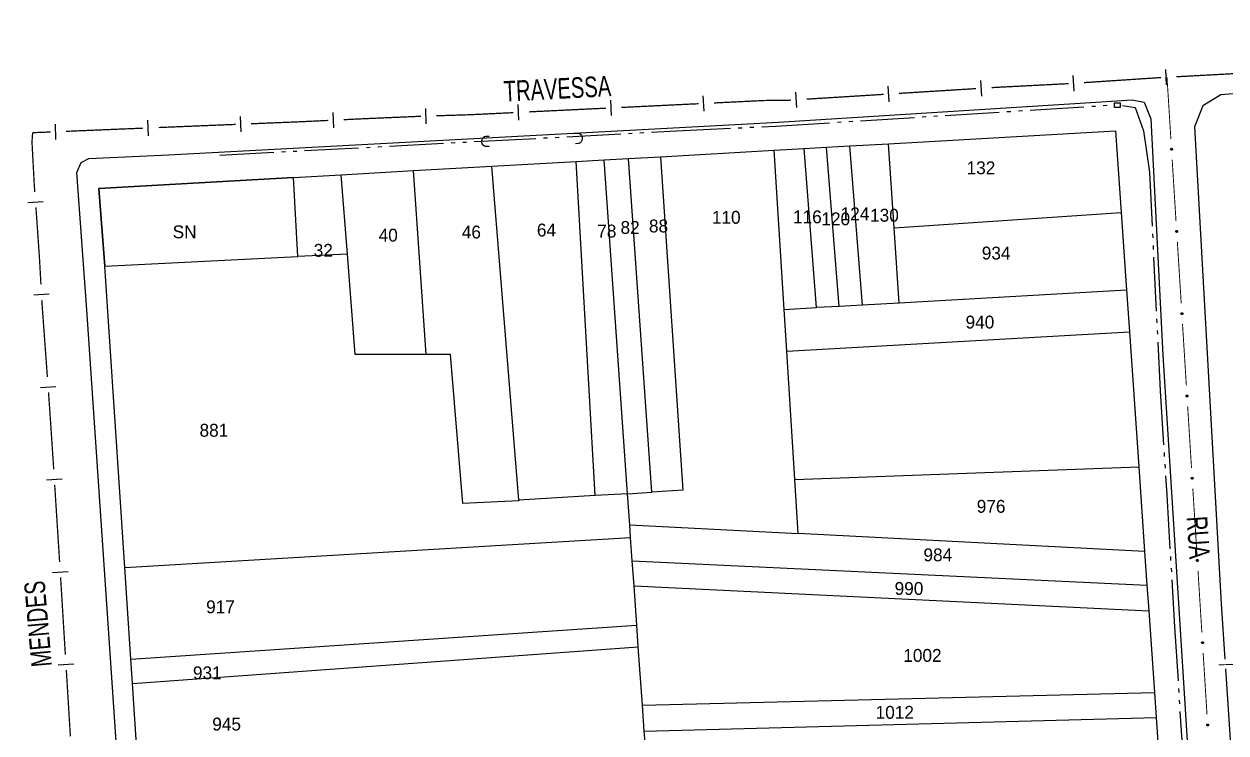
# Model space of a CAD drawing. Extents: x 201225 to 202591, y 4854937 to 4856079.
# Drawn here: x 201225.3 to 201458.7, y 4855884.3 to 4856021.9 of the extents above; entities that cross this region are included whole.
import ezdxf
from ezdxf.enums import TextEntityAlignment as Align

# ---------------------------------------------------------------- set-up
doc = ezdxf.new("R2010")
doc.units = 0
doc.header["$LTSCALE"] = 1.5
doc.header["$MEASUREMENT"] = 0
doc.linetypes.add('TRACO_05', pattern=[11, 7, -1, 0.5, -1, 0.5, -1])
for name, color, linetype in [('CD_MALHA_LOTES', 7, 'CONTINUOUS'), ('HD-VALAS-DRENOS', 170, 'CONTINUOUS'), ('LM-LIM-SETORES-BAIRROS', 250, 'CONTINUOUS'), ('RU-QUADRA', 210, 'CONTINUOUS'), ('SV-BUEIRO-VALA', 7, 'CONTINUOUS'), ('SV-EIXO-RUA-PAV', 20, 'CONTINUOUS'), ('SV-PONTE-BUEIRO', 251, 'CONTINUOUS'), ('SV-RUA-PAVIM', 7, 'CONTINUOUS'), ('SV-TXT-RUA-PAV', 7, 'CONTINUOUS'), ('Th_NmrPort', 7, 'CONTINUOUS')]:
    doc.layers.add(name, color=color, linetype=linetype)
doc.styles.add('ARIAL', font='ARIAL.SHX')

# ---------------------------------------------------------------- blocks, each defined once
blk = doc.blocks.new('COD120', base_point=(202325.86, 4856054.02))
at = {"layer": 'SV-BUEIRO-VALA'}
blk.add_lwpolyline([(202324.86, 4856052.62), (202324.86, 4856053.203333), (202324.86, 4856053.290833), (202324.943333, 4856053.524167), (202325.11, 4856053.786667), (202325.36, 4856053.9325), (202325.693333, 4856054.02), (202326.026667, 4856054.02), (202326.36, 4856053.9325), (202326.61, 4856053.786667), (202326.776667, 4856053.524167), (202326.86, 4856053.290833), (202326.86, 4856053.203333), (202326.86, 4856052.62)], dxfattribs=at)

msp = doc.modelspace()

# ---------------------------------------------------------------- linework, layer by layer
at = {"layer": 'CD_MALHA_LOTES', "linetype": 'Continuous', "flags": 128}
for points in [[(201393.15, 4855998.69), (201437.3, 4856001.18)], [(201437.3, 4856001.18), (201438.39, 4855985.33)], [(201348.87, 4855996.19), (201370.95, 4855997.44)], [(201370.95, 4855997.44), (201376.79, 4855997.77)], [(201372.89, 4855966.53), (201370.95, 4855997.44)], [(201376.79, 4855997.77), (201381.16, 4855998.01)], [(201379.2, 4855966.88), (201376.79, 4855997.77)], [(201381.16, 4855998.01), (201385.69, 4855998.27)], [(201383.59, 4855967.13), (201381.16, 4855998.01)], [(201385.69, 4855998.27), (201393.15, 4855998.69)], [(201388.12, 4855967.38), (201385.69, 4855998.27)], [(201394.25, 4855982.39), (201393.15, 4855998.69)], [(201316.13, 4855994.35), (201332.48, 4855995.27)], [(201332.48, 4855995.27), (201337.92, 4855995.57)], [(201336.23, 4855930.39), (201332.48, 4855995.27)], [(201337.92, 4855995.57), (201342.68, 4855995.84)], [(201342.49, 4855930.77), (201337.92, 4855995.57)], [(201342.68, 4855995.84), (201348.87, 4855996.19)], [(201347.21, 4855931.06), (201342.68, 4855995.84)], [(201348.87, 4855996.19), (201353.22, 4855931.42)], [(201277.6, 4855992.17), (201286.85, 4855992.69)], [(201286.85, 4855992.69), (201300.9, 4855993.49)], [(201288.06, 4855977.26), (201286.85, 4855992.69)], [(201300.9, 4855993.49), (201316.13, 4855994.35)], [(201303.35, 4855957.81), (201300.9, 4855993.49)], [(201321.34, 4855929.49), (201316.13, 4855994.35)], [(201277.6, 4855992.17), (201239.79, 4855990.04)], [(201278.46, 4855976.79), (201277.6, 4855992.17)], [(201239.79, 4855990.04), (201240.93, 4855974.96)], [(201394.25, 4855982.39), (201438.39, 4855985.33)], [(201438.39, 4855985.33), (201439.43, 4855970.27)], [(201395.24, 4855967.78), (201394.25, 4855982.39)], [(201240.93, 4855974.96), (201278.46, 4855976.79)], [(201288.06, 4855977.26), (201278.46, 4855976.79)], [(201289.58, 4855957.81), (201288.06, 4855977.26)], [(201244.81, 4855916.43), (201240.93, 4855974.96)], [(201439.43, 4855970.27), (201395.24, 4855967.78)], [(201439.43, 4855970.27), (201439.99, 4855962.19)], [(201372.89, 4855966.53), (201379.2, 4855966.88)], [(201383.59, 4855967.13), (201379.2, 4855966.88)], [(201388.12, 4855967.38), (201383.59, 4855967.13)], [(201395.24, 4855967.78), (201388.12, 4855967.38)], [(201373.4, 4855958.44), (201372.89, 4855966.53)], [(201373.4, 4855958.44), (201439.99, 4855962.19)], [(201439.99, 4855962.19), (201441.8, 4855935.95)], [(201303.35, 4855957.81), (201289.58, 4855957.81)], [(201308.12, 4855957.81), (201303.35, 4855957.81)], [(201310.47, 4855928.83), (201308.12, 4855957.81)], [(201374.98, 4855933.5), (201373.4, 4855958.44)], [(201374.98, 4855933.5), (201441.8, 4855935.95)], [(201441.8, 4855935.95), (201442.93, 4855919.53)], [(201375.64, 4855923.02), (201374.98, 4855933.5)], [(201336.23, 4855930.39), (201321.34, 4855929.49)], [(201321.34, 4855929.49), (201321.34, 4855929.4)], [(201342.49, 4855930.77), (201336.23, 4855930.39)], [(201342.49, 4855930.77), (201347.21, 4855931.06)], [(201342.91, 4855924.72), (201342.49, 4855930.77)], [(201353.22, 4855931.42), (201347.21, 4855931.06)], [(201321.34, 4855929.4), (201310.47, 4855928.83)], [(201342.91, 4855924.72), (201375.64, 4855923.02)], [(201343.09, 4855922.26), (201342.91, 4855924.72)], [(201442.93, 4855919.53), (201375.64, 4855923.02)], [(201244.81, 4855916.43), (201343.09, 4855922.26)], [(201343.4, 4855917.75), (201343.09, 4855922.26)], [(201442.93, 4855919.53), (201443.38, 4855913.03)], [(201245.99, 4855898.62), (201244.81, 4855916.43)], [(201343.4, 4855917.75), (201443.38, 4855913.03)], [(201343.75, 4855912.85), (201343.4, 4855917.75)], [(201344.29, 4855905.24), (201343.75, 4855912.85)], [(201343.75, 4855912.85), (201443.72, 4855908.02)], [(201443.38, 4855913.03), (201443.72, 4855908.02)], [(201443.72, 4855908.02), (201444.82, 4855892.14)], [(201245.99, 4855898.62), (201344.29, 4855905.24)], [(201344.58, 4855901.03), (201344.29, 4855905.24)], [(201246.3, 4855893.92), (201344.58, 4855901.03)], [(201345.38, 4855889.71), (201344.58, 4855901.03)], [(201246.3, 4855893.92), (201245.99, 4855898.62)], [(201247.48, 4855876.11), (201246.3, 4855893.92)], [(201345.38, 4855889.71), (201444.82, 4855892.14)], [(201444.82, 4855892.14), (201445.15, 4855887.31)], [(201345.74, 4855884.68), (201345.38, 4855889.71)], [(201345.74, 4855884.68), (201445.15, 4855887.31)], [(201445.15, 4855887.31), (201449, 4855831.43)], [(201345.88, 4855882.58), (201345.74, 4855884.68)]]:
    msp.add_lwpolyline(points, dxfattribs=at)
at = {"layer": 'HD-VALAS-DRENOS', "linetype": 'TRACO_05'}
for points in [[(201263.29, 4855996.5, 8.61), (201314.2, 4855999.19, 9.07), (201352.02, 4856001.2, 10.16), (201371.27, 4856002.14, 10.16), (201436.91, 4856006.24, 11.16)], [(201438.64, 4856006.11, 11.4), (201441.07, 4856005.72, 11.5), (201442.74, 4856001.24, 11.59), (201443.89, 4855993.17, 11.96), (201445.94, 4855950.71, 12.03), (201447.22, 4855930.54, 12.03), (201448.76, 4855904.92, 12.03), (201453.37, 4855831.91, 12.81), (201456.83, 4855779.53, 12.81), (201457.08, 4855777.61, 12.78), (201456.31, 4855775.69, 12.72)]]:
    msp.add_polyline3d(points, dxfattribs=at)
at = {"layer": 'LM-LIM-SETORES-BAIRROS'}
for points in [[(201429.26, 4856008.94), (201429.07, 4856011.93)], [(201447.21, 4856010.11), (201447.05, 4856013.1)], [(201393.32, 4856006.86), (201393.13, 4856009.85)], [(201411.28, 4856007.97), (201411.1, 4856010.97)], [(201339.37, 4856004.16), (201339.23, 4856007.16)], [(201357.35, 4856005.02), (201357.2, 4856008.02)], [(201375.35, 4856005.74), (201375.17, 4856008.74)], [(201285.42, 4856001.78), (201285.28, 4856004.78)], [(201303.38, 4856002.57), (201303.29, 4856005.57)], [(201321.39, 4856003.29), (201321.25, 4856006.29)], [(201231.46, 4855999.53), (201231.34, 4856002.53)], [(201249.44, 4856000.27), (201249.32, 4856003.26)], [(201267.43, 4856001), (201267.31, 4856004)], [(201229, 4855987.45), (201226.01, 4855987.25)], [(201230.16, 4855969.47), (201227.16, 4855969.3)], [(201231.43, 4855951.54), (201228.44, 4855951.32)], [(201232.65, 4855933.57), (201229.65, 4855933.38)], [(201233.8, 4855915.61), (201230.8, 4855915.41)], [(201234.9, 4855897.64), (201231.91, 4855897.45)]]:
    msp.add_lwpolyline(points, dxfattribs=at)
at = {"layer": 'LM-LIM-SETORES-BAIRROS', "const_width": 0.25}
for points in [[(201431.16, 4856010.57), (201445.13, 4856011.49)], [(201445.13, 4856011.49), (201445.57, 4856011.52)], [(201445.57, 4856011.52), (201446.13, 4856011.55)], [(201449.12, 4856011.71), (201460.11, 4856012.3)], [(201395.22, 4856008.48), (201410.19, 4856009.41)], [(201413.19, 4856009.59), (201413.92, 4856009.64)], [(201413.92, 4856009.64), (201427.17, 4856010.32)], [(201427.17, 4856010.32), (201428.03, 4856010.36)], [(201428.03, 4856010.36), (201428.17, 4856010.37)], [(201341.3, 4856005.75), (201354.28, 4856006.38)], [(201354.28, 4856006.38), (201354.33, 4856006.38)], [(201354.33, 4856006.38), (201356.28, 4856006.47)], [(201359.28, 4856006.62), (201368.26, 4856007.06)], [(201368.26, 4856007.06), (201369.15, 4856007.1)], [(201369.15, 4856007.1), (201373.26, 4856007.14)], [(201373.26, 4856007.14), (201373.68, 4856007.14)], [(201373.68, 4856007.14), (201374.26, 4856007.18)], [(201377.26, 4856007.36), (201392.23, 4856008.29)], [(201290.59, 4856003.53), (201302.34, 4856004.04)], [(201305.33, 4856004.13), (201311.33, 4856004.32)], [(201311.33, 4856004.32), (201311.75, 4856004.33)], [(201311.75, 4856004.33), (201320.32, 4856004.74)], [(201323.32, 4856004.89), (201333.31, 4856005.37)], [(201333.31, 4856005.37), (201333.93, 4856005.4)], [(201333.93, 4856005.4), (201338.3, 4856005.61)], [(201233.4, 4856001.11), (201248.38, 4856001.73)], [(201251.38, 4856001.85), (201266.37, 4856002.46)], [(201269.37, 4856002.58), (201279.36, 4856002.99)], [(201279.36, 4856002.99), (201279.38, 4856002.99)], [(201279.38, 4856002.99), (201284.35, 4856003.23)], [(201287.35, 4856003.37), (201290.35, 4856003.52)], [(201290.35, 4856003.52), (201290.59, 4856003.53)], [(201226.8, 4855999.06), (201226.89, 4856000.32)], [(201226.89, 4856000.32), (201226.93, 4856000.85)], [(201226.93, 4856000.85), (201230.4, 4856000.99)], [(201226.84, 4855998.33), (201226.8, 4855999.06)], [(201227.25, 4855990.58), (201226.84, 4855998.33)], [(201227.27, 4855990.34), (201227.25, 4855990.58)], [(201227.35, 4855989.34), (201227.27, 4855990.34)], [(201228.23, 4855976.88), (201227.57, 4855986.35)], [(201228.26, 4855976.38), (201228.23, 4855976.88)], [(201228.54, 4855971.38), (201228.26, 4855976.38)], [(201228.76, 4855967.59), (201228.71, 4855968.39)], [(201228.77, 4855967.39), (201228.76, 4855967.59)], [(201229.79, 4855953.43), (201228.77, 4855967.39)], [(201230.28, 4855946.66), (201230.01, 4855950.43)], [(201230.29, 4855946.45), (201230.28, 4855946.66)], [(201230.91, 4855937.24), (201230.29, 4855946.45)], [(201230.96, 4855936.47), (201230.91, 4855937.24)], [(201231.02, 4855935.47), (201230.96, 4855936.47)], [(201232.17, 4855917.51), (201231.21, 4855932.48)], [(201233.28, 4855899.54), (201232.36, 4855914.51)], [(201234.26, 4855883.63), (201233.47, 4855896.55)]]:
    msp.add_lwpolyline(points, dxfattribs=at)
at = {"layer": 'RU-QUADRA', "linetype": 'Continuous', "flags": 128}
msp.add_lwpolyline([(201247.48, 4855876.11), (201246.3, 4855893.92), (201245.99, 4855898.62), (201244.81, 4855916.43), (201240.93, 4855974.96), (201239.79, 4855990.04), (201277.6, 4855992.17), (201286.85, 4855992.69), (201300.9, 4855993.49), (201316.13, 4855994.35), (201332.48, 4855995.27), (201337.92, 4855995.57), (201342.68, 4855995.84), (201348.87, 4855996.19), (201370.95, 4855997.44), (201376.79, 4855997.77), (201381.16, 4855998.01), (201385.69, 4855998.27), (201393.15, 4855998.69), (201437.3, 4856001.18), (201438.39, 4855985.33), (201439.43, 4855970.27), (201439.99, 4855962.19), (201441.8, 4855935.95), (201442.93, 4855919.53), (201443.38, 4855913.03), (201443.72, 4855908.02), (201444.82, 4855892.14), (201445.15, 4855887.31), (201449, 4855831.43)], dxfattribs=at)
at = {"layer": 'SV-EIXO-RUA-PAV', "const_width": 0.18}
for points in [[(201447.28, 4856011.61), (201447.28, 4856011.6)], [(201447.28, 4856011.6), (201448.03, 4855999.64)], [(201448.28, 4855995.64), (201449.03, 4855983.67)], [(201449.29, 4855979.67), (201450.04, 4855967.7)], [(201450.29, 4855963.71), (201451.04, 4855951.73)], [(201451.29, 4855947.74), (201452.04, 4855935.76)], [(201452.29, 4855931.77), (201453.05, 4855919.79)], [(201453.3, 4855915.8), (201454.05, 4855903.82)], [(201454.3, 4855899.83), (201455.05, 4855887.86)], [(201469.31, 4855897.95), (201457.31, 4855897.53)]]:
    msp.add_lwpolyline(points, dxfattribs=at)
at = {"layer": 'SV-EIXO-RUA-PAV'}
for points in [[(201448.26, 4855997.79), (201448.29, 4855997.76), (201448.32, 4855997.72), (201448.33, 4855997.69), (201448.34, 4855997.65), (201448.34, 4855997.62), (201448.33, 4855997.58), (201448.31, 4855997.55), (201448.28, 4855997.51), (201448.24, 4855997.48), (201448.21, 4855997.47), (201448.17, 4855997.46), (201448.14, 4855997.47), (201448.1, 4855997.48), (201448.06, 4855997.49), (201448.03, 4855997.53), (201448, 4855997.56), (201447.99, 4855997.6), (201447.98, 4855997.63), (201447.99, 4855997.67), (201447.99, 4855997.7), (201448.01, 4855997.74), (201448.05, 4855997.78), (201448.08, 4855997.8), (201448.11, 4855997.81), (201448.15, 4855997.82), (201448.18, 4855997.82), (201448.22, 4855997.81), (201448.26, 4855997.79)], [(201449.26, 4855981.82), (201449.3, 4855981.79), (201449.32, 4855981.75), (201449.34, 4855981.72), (201449.34, 4855981.68), (201449.34, 4855981.65), (201449.33, 4855981.61), (201449.31, 4855981.58), (201449.28, 4855981.54), (201449.24, 4855981.52), (201449.21, 4855981.5), (201449.17, 4855981.5), (201449.14, 4855981.5), (201449.1, 4855981.51), (201449.07, 4855981.53), (201449.03, 4855981.56), (201449, 4855981.59), (201448.99, 4855981.63), (201448.99, 4855981.66), (201448.99, 4855981.7), (201449, 4855981.73), (201449.02, 4855981.77), (201449.05, 4855981.81), (201449.08, 4855981.83), (201449.12, 4855981.84), (201449.15, 4855981.85), (201449.19, 4855981.85), (201449.22, 4855981.84), (201449.26, 4855981.82)], [(201450.26, 4855965.85), (201450.3, 4855965.82), (201450.33, 4855965.79), (201450.34, 4855965.75), (201450.34, 4855965.72), (201450.34, 4855965.68), (201450.33, 4855965.65), (201450.32, 4855965.61), (201450.28, 4855965.57), (201450.25, 4855965.55), (201450.21, 4855965.53), (201450.18, 4855965.53), (201450.14, 4855965.53), (201450.11, 4855965.54), (201450.07, 4855965.56), (201450.03, 4855965.59), (201450.01, 4855965.62), (201450, 4855965.66), (201449.99, 4855965.69), (201449.99, 4855965.73), (201450, 4855965.77), (201450.02, 4855965.8), (201450.05, 4855965.84), (201450.09, 4855965.86), (201450.12, 4855965.88), (201450.16, 4855965.88), (201450.19, 4855965.88), (201450.23, 4855965.87), (201450.26, 4855965.85)], [(201451.27, 4855949.88), (201451.3, 4855949.85), (201451.33, 4855949.82), (201451.34, 4855949.78), (201451.35, 4855949.75), (201451.35, 4855949.71), (201451.34, 4855949.68), (201451.32, 4855949.64), (201451.29, 4855949.6), (201451.25, 4855949.58), (201451.22, 4855949.56), (201451.18, 4855949.56), (201451.15, 4855949.56), (201451.11, 4855949.57), (201451.07, 4855949.59), (201451.03, 4855949.62), (201451.01, 4855949.66), (201451, 4855949.69), (201450.99, 4855949.73), (201450.99, 4855949.76), (201451, 4855949.8), (201451.02, 4855949.83), (201451.05, 4855949.87), (201451.09, 4855949.9), (201451.12, 4855949.91), (201451.16, 4855949.91), (201451.19, 4855949.91), (201451.23, 4855949.9), (201451.27, 4855949.88)], [(201452.27, 4855933.92), (201452.31, 4855933.88), (201452.33, 4855933.85), (201452.35, 4855933.81), (201452.35, 4855933.78), (201452.35, 4855933.74), (201452.34, 4855933.71), (201452.32, 4855933.67), (201452.29, 4855933.63), (201452.25, 4855933.61), (201452.22, 4855933.6), (201452.18, 4855933.59), (201452.15, 4855933.59), (201452.11, 4855933.6), (201452.07, 4855933.62), (201452.04, 4855933.65), (201452.01, 4855933.69), (201452, 4855933.72), (201452, 4855933.76), (201452, 4855933.79), (201452.01, 4855933.83), (201452.03, 4855933.87), (201452.06, 4855933.9), (201452.09, 4855933.93), (201452.13, 4855933.94), (201452.16, 4855933.94), (201452.2, 4855933.94), (201452.23, 4855933.94), (201452.27, 4855933.92)], [(201453.27, 4855917.95), (201453.31, 4855917.91), (201453.34, 4855917.88), (201453.35, 4855917.84), (201453.35, 4855917.81), (201453.35, 4855917.78), (201453.34, 4855917.74), (201453.32, 4855917.7), (201453.29, 4855917.67), (201453.26, 4855917.64), (201453.22, 4855917.63), (201453.19, 4855917.62), (201453.15, 4855917.62), (201453.12, 4855917.63), (201453.08, 4855917.65), (201453.04, 4855917.68), (201453.02, 4855917.72), (201453, 4855917.75), (201453, 4855917.79), (201453, 4855917.82), (201453.01, 4855917.86), (201453.03, 4855917.9), (201453.06, 4855917.93), (201453.1, 4855917.96), (201453.13, 4855917.97), (201453.16, 4855917.97), (201453.2, 4855917.97), (201453.24, 4855917.97), (201453.27, 4855917.95)], [(201454.28, 4855901.98), (201454.31, 4855901.95), (201454.34, 4855901.91), (201454.35, 4855901.88), (201454.36, 4855901.84), (201454.35, 4855901.81), (201454.35, 4855901.77), (201454.33, 4855901.73), (201454.3, 4855901.7), (201454.26, 4855901.67), (201454.22, 4855901.66), (201454.19, 4855901.65), (201454.16, 4855901.65), (201454.12, 4855901.66), (201454.08, 4855901.68), (201454.04, 4855901.72), (201454.02, 4855901.75), (201454.01, 4855901.78), (201454, 4855901.82), (201454, 4855901.86), (201454.01, 4855901.89), (201454.03, 4855901.93), (201454.06, 4855901.96), (201454.1, 4855901.99), (201454.13, 4855902), (201454.17, 4855902.01), (201454.2, 4855902.01), (201454.24, 4855902), (201454.28, 4855901.98)], [(201455.28, 4855886.01), (201455.32, 4855885.98), (201455.34, 4855885.94), (201455.35, 4855885.91), (201455.36, 4855885.87), (201455.36, 4855885.84), (201455.35, 4855885.8), (201455.33, 4855885.77), (201455.3, 4855885.73), (201455.26, 4855885.7), (201455.23, 4855885.69), (201455.19, 4855885.68), (201455.16, 4855885.69), (201455.12, 4855885.7), (201455.08, 4855885.71), (201455.05, 4855885.75), (201455.02, 4855885.78), (201455.01, 4855885.82), (201455.01, 4855885.85), (201455.01, 4855885.89), (201455.02, 4855885.92), (201455.03, 4855885.96), (201455.07, 4855886), (201455.1, 4855886.02), (201455.14, 4855886.03), (201455.17, 4855886.04), (201455.21, 4855886.04), (201455.24, 4855886.03), (201455.28, 4855886.01)]]:
    msp.add_lwpolyline(points, close=True, dxfattribs=at)
for points in [[(201447.99, 4855997.7), (201448.03, 4855997.53)], [(201447.99, 4855997.68), (201448.01, 4855997.55)], [(201447.99, 4855997.67), (201448, 4855997.56)], [(201448.01, 4855997.74), (201448.06, 4855997.49)], [(201448.01, 4855997.72), (201448.04, 4855997.52)], [(201448.03, 4855997.75), (201448.08, 4855997.49)], [(201448.05, 4855997.78), (201448.1, 4855997.48)], [(201448.06, 4855997.79), (201448.12, 4855997.48)], [(201448.08, 4855997.8), (201448.14, 4855997.47)], [(201448.1, 4855997.8), (201448.15, 4855997.47)], [(201448.11, 4855997.81), (201448.17, 4855997.46)], [(201448.13, 4855997.81), (201448.19, 4855997.47)], [(201448.15, 4855997.82), (201448.21, 4855997.47)], [(201448.17, 4855997.81), (201448.22, 4855997.48)], [(201448.18, 4855997.82), (201448.24, 4855997.48)], [(201448.2, 4855997.81), (201448.26, 4855997.5)], [(201448.22, 4855997.81), (201448.28, 4855997.51)], [(201448.24, 4855997.8), (201448.29, 4855997.53)], [(201448.26, 4855997.79), (201448.31, 4855997.55)], [(201448.28, 4855997.77), (201448.32, 4855997.57)], [(201448.29, 4855997.76), (201448.33, 4855997.58)], [(201448.31, 4855997.74), (201448.33, 4855997.61)], [(201448.32, 4855997.72), (201448.34, 4855997.62)], [(201448.99, 4855981.71), (201449.02, 4855981.58)], [(201448.99, 4855981.7), (201449, 4855981.59)], [(201449, 4855981.73), (201449.03, 4855981.56)], [(201449.01, 4855981.75), (201449.05, 4855981.55)], [(201449.02, 4855981.77), (201449.07, 4855981.53)], [(201449.03, 4855981.79), (201449.08, 4855981.52)], [(201449.05, 4855981.81), (201449.1, 4855981.51)], [(201449.06, 4855981.82), (201449.12, 4855981.51)], [(201449.08, 4855981.83), (201449.14, 4855981.5)], [(201449.1, 4855981.83), (201449.16, 4855981.5)], [(201449.12, 4855981.84), (201449.17, 4855981.5)], [(201449.13, 4855981.84), (201449.19, 4855981.5)], [(201449.15, 4855981.85), (201449.21, 4855981.5)], [(201449.17, 4855981.84), (201449.23, 4855981.51)], [(201449.19, 4855981.85), (201449.24, 4855981.52)], [(201449.21, 4855981.84), (201449.26, 4855981.53)], [(201449.22, 4855981.84), (201449.28, 4855981.54)], [(201449.24, 4855981.83), (201449.29, 4855981.56)], [(201449.26, 4855981.82), (201449.31, 4855981.58)], [(201449.28, 4855981.8), (201449.32, 4855981.6)], [(201449.3, 4855981.79), (201449.33, 4855981.61)], [(201449.31, 4855981.77), (201449.33, 4855981.64)], [(201449.32, 4855981.75), (201449.34, 4855981.65)], [(201449.99, 4855965.73), (201450.01, 4855965.62)], [(201450, 4855965.77), (201450.03, 4855965.59)], [(201450, 4855965.74), (201450.02, 4855965.61)], [(201450.01, 4855965.78), (201450.05, 4855965.58)], [(201450.02, 4855965.8), (201450.07, 4855965.56)], [(201450.04, 4855965.82), (201450.09, 4855965.55)], [(201450.05, 4855965.84), (201450.11, 4855965.54)], [(201450.07, 4855965.85), (201450.12, 4855965.54)], [(201450.09, 4855965.86), (201450.14, 4855965.53)], [(201450.1, 4855965.87), (201450.16, 4855965.53)], [(201450.12, 4855965.88), (201450.18, 4855965.53)], [(201450.14, 4855965.88), (201450.19, 4855965.53)], [(201450.16, 4855965.88), (201450.21, 4855965.53)], [(201450.17, 4855965.88), (201450.23, 4855965.55)], [(201450.19, 4855965.88), (201450.25, 4855965.55)], [(201450.21, 4855965.87), (201450.27, 4855965.56)], [(201450.23, 4855965.87), (201450.28, 4855965.57)], [(201450.24, 4855965.86), (201450.3, 4855965.59)], [(201450.26, 4855965.85), (201450.32, 4855965.61)], [(201450.28, 4855965.83), (201450.32, 4855965.63)], [(201450.3, 4855965.82), (201450.33, 4855965.65)], [(201450.32, 4855965.8), (201450.34, 4855965.67)], [(201450.33, 4855965.79), (201450.34, 4855965.68)], [(201450.99, 4855949.76), (201451.01, 4855949.66)], [(201451, 4855949.8), (201451.03, 4855949.62)], [(201451, 4855949.78), (201451.02, 4855949.65)], [(201451.02, 4855949.83), (201451.07, 4855949.59)], [(201451.02, 4855949.81), (201451.05, 4855949.61)], [(201451.04, 4855949.85), (201451.09, 4855949.58)], [(201451.05, 4855949.87), (201451.11, 4855949.57)], [(201451.07, 4855949.88), (201451.13, 4855949.57)], [(201451.09, 4855949.9), (201451.15, 4855949.56)], [(201451.11, 4855949.9), (201451.16, 4855949.56)], [(201451.12, 4855949.91), (201451.18, 4855949.56)], [(201451.14, 4855949.91), (201451.19, 4855949.56)], [(201451.16, 4855949.91), (201451.22, 4855949.56)], [(201451.18, 4855949.91), (201451.23, 4855949.58)], [(201451.19, 4855949.91), (201451.25, 4855949.58)], [(201451.21, 4855949.9), (201451.27, 4855949.6)], [(201451.23, 4855949.9), (201451.29, 4855949.6)], [(201451.25, 4855949.89), (201451.3, 4855949.62)], [(201451.27, 4855949.88), (201451.32, 4855949.64)], [(201451.29, 4855949.87), (201451.33, 4855949.67)], [(201451.3, 4855949.85), (201451.34, 4855949.68)], [(201451.32, 4855949.83), (201451.34, 4855949.7)], [(201451.33, 4855949.82), (201451.35, 4855949.71)], [(201452, 4855933.81), (201452.02, 4855933.68)], [(201452, 4855933.79), (201452.01, 4855933.69)], [(201452.01, 4855933.83), (201452.04, 4855933.65)], [(201452.02, 4855933.84), (201452.06, 4855933.64)], [(201452.03, 4855933.87), (201452.07, 4855933.62)], [(201452.04, 4855933.88), (201452.09, 4855933.61)], [(201452.06, 4855933.9), (201452.11, 4855933.6)], [(201452.07, 4855933.91), (201452.13, 4855933.6)], [(201452.09, 4855933.93), (201452.15, 4855933.59)], [(201452.11, 4855933.93), (201452.17, 4855933.59)], [(201452.13, 4855933.94), (201452.18, 4855933.59)], [(201452.14, 4855933.94), (201452.2, 4855933.59)], [(201452.16, 4855933.94), (201452.22, 4855933.6)], [(201452.18, 4855933.94), (201452.24, 4855933.61)], [(201452.2, 4855933.94), (201452.25, 4855933.61)], [(201452.21, 4855933.93), (201452.27, 4855933.63)], [(201452.23, 4855933.94), (201452.29, 4855933.63)], [(201452.25, 4855933.92), (201452.3, 4855933.66)], [(201452.27, 4855933.92), (201452.32, 4855933.67)], [(201452.29, 4855933.9), (201452.33, 4855933.7)], [(201452.31, 4855933.88), (201452.34, 4855933.71)], [(201452.32, 4855933.86), (201452.34, 4855933.73)], [(201452.33, 4855933.85), (201452.35, 4855933.74)], [(201453, 4855917.82), (201453.02, 4855917.72)], [(201453.01, 4855917.86), (201453.04, 4855917.68)], [(201453.01, 4855917.84), (201453.03, 4855917.71)], [(201453.02, 4855917.87), (201453.06, 4855917.68)], [(201453.03, 4855917.9), (201453.08, 4855917.65)], [(201453.05, 4855917.91), (201453.1, 4855917.65)], [(201453.06, 4855917.93), (201453.12, 4855917.63)], [(201453.08, 4855917.94), (201453.13, 4855917.63)], [(201453.1, 4855917.96), (201453.15, 4855917.62)], [(201453.11, 4855917.96), (201453.17, 4855917.63)], [(201453.13, 4855917.97), (201453.19, 4855917.62)], [(201453.15, 4855917.97), (201453.2, 4855917.63)], [(201453.16, 4855917.97), (201453.22, 4855917.63)], [(201453.18, 4855917.97), (201453.24, 4855917.64)], [(201453.2, 4855917.97), (201453.26, 4855917.64)], [(201453.22, 4855917.97), (201453.27, 4855917.66)], [(201453.24, 4855917.97), (201453.29, 4855917.67)], [(201453.25, 4855917.96), (201453.31, 4855917.69)], [(201453.27, 4855917.95), (201453.32, 4855917.7)], [(201453.29, 4855917.93), (201453.33, 4855917.73)], [(201453.31, 4855917.91), (201453.34, 4855917.74)], [(201453.33, 4855917.89), (201453.35, 4855917.77)], [(201453.34, 4855917.88), (201453.35, 4855917.78)], [(201454, 4855901.86), (201454.02, 4855901.75)], [(201454.01, 4855901.89), (201454.04, 4855901.72)], [(201454.01, 4855901.87), (201454.03, 4855901.74)], [(201454.02, 4855901.9), (201454.06, 4855901.71)], [(201454.03, 4855901.93), (201454.08, 4855901.68)], [(201454.05, 4855901.94), (201454.1, 4855901.68)], [(201454.06, 4855901.96), (201454.12, 4855901.66)], [(201454.08, 4855901.98), (201454.14, 4855901.66)], [(201454.1, 4855901.99), (201454.16, 4855901.65)], [(201454.11, 4855901.99), (201454.17, 4855901.66)], [(201454.13, 4855902), (201454.19, 4855901.65)], [(201454.15, 4855902), (201454.2, 4855901.66)], [(201454.17, 4855902.01), (201454.22, 4855901.66)], [(201454.19, 4855902), (201454.24, 4855901.67)], [(201454.2, 4855902.01), (201454.26, 4855901.67)], [(201454.22, 4855902), (201454.28, 4855901.69)], [(201454.24, 4855902), (201454.3, 4855901.7)], [(201454.26, 4855901.99), (201454.31, 4855901.72)], [(201454.28, 4855901.98), (201454.33, 4855901.73)], [(201454.3, 4855901.96), (201454.34, 4855901.76)], [(201454.31, 4855901.95), (201454.35, 4855901.77)], [(201454.33, 4855901.93), (201454.35, 4855901.8)], [(201454.34, 4855901.91), (201454.35, 4855901.81)], [(201455.01, 4855885.9), (201455.03, 4855885.77)], [(201455.01, 4855885.89), (201455.02, 4855885.78)], [(201455.02, 4855885.92), (201455.05, 4855885.75)], [(201455.03, 4855885.96), (201455.08, 4855885.71)], [(201455.03, 4855885.94), (201455.06, 4855885.74)], [(201455.05, 4855885.97), (201455.1, 4855885.71)], [(201455.07, 4855886), (201455.12, 4855885.7)], [(201455.08, 4855886.01), (201455.14, 4855885.7)], [(201455.1, 4855886.02), (201455.16, 4855885.69)], [(201455.12, 4855886.02), (201455.17, 4855885.69)], [(201455.14, 4855886.03), (201455.19, 4855885.68)], [(201455.15, 4855886.03), (201455.21, 4855885.69)], [(201455.17, 4855886.04), (201455.23, 4855885.69)], [(201455.19, 4855886.03), (201455.25, 4855885.7)], [(201455.21, 4855886.04), (201455.26, 4855885.7)], [(201455.22, 4855886.03), (201455.28, 4855885.72)], [(201455.24, 4855886.03), (201455.3, 4855885.73)], [(201455.26, 4855886.02), (201455.31, 4855885.75)], [(201455.28, 4855886.01), (201455.33, 4855885.77)], [(201455.3, 4855885.99), (201455.34, 4855885.79)], [(201455.32, 4855885.98), (201455.35, 4855885.8)], [(201455.33, 4855885.96), (201455.35, 4855885.83)], [(201455.34, 4855885.94), (201455.36, 4855885.84)]]:
    msp.add_lwpolyline(points, dxfattribs=at)
at = {"layer": 'SV-PONTE-BUEIRO', "linetype": 'Continuous'}
msp.add_polyline3d([(201437.1, 4856006.62, 11.31), (201438.18, 4856006.62, 11.31), (201438.18, 4856005.72, 11.31), (201437.1, 4856005.72, 11.31)], close=True, dxfattribs=at)
at = {"layer": 'SV-RUA-PAVIM', "linetype": 'Continuous'}
for points in [[(201667.45, 4856015.7, 14.17), (201666.12, 4856019.67, 14.26), (201663.6, 4856021.94, 14.4), (201594.77, 4856016.37, 13.71), (201516.53, 4856011.45, 12.84), (201462.52, 4856008.59, 12.2), (201457.76, 4856008.23, 12.14), (201454.21, 4856006.05, 12.14), (201452.65, 4856002, 12.14), (201457.83, 4855909.37, 12.84), (201458.54, 4855898.63, 12.84)], [(201245.81, 4855843.55, 8.36), (201243.02, 4855884.63, 8.22), (201237.47, 4855966.49, 8.22), (201235.5, 4855993.15, 8.27), (201236.35, 4855995.03, 8.27), (201237.87, 4855995.83, 8.27), (201253.35, 4855996.53, 8.46), (201346.55, 4856001.54, 10.4), (201371.83, 4856002.9, 10.4), (201434.48, 4856006.84, 11.79), (201440.53, 4856007.22, 11.79), (201442.85, 4856006.8, 12.01), (201444.11, 4856003.52, 12.03), (201446.46, 4855957.65, 12.31), (201453.19, 4855850.99, 12.89)], [(201458.66, 4855896.74, 12.84), (201466.48, 4855778.28, 13.3), (201467.31, 4855775.11, 13.29), (201469.34, 4855774.61, 13.28), (201534.22, 4855779.96, 14.01), (201620, 4855786.71, 14.31), (201622.81, 4855787.45, 14.35), (201624.89, 4855789.41, 14.38), (201636.8, 4855801.93, 14.45), (201674.5, 4855841.66, 14.63), (201677.34, 4855846.39, 14.66), (201677.83, 4855850.22, 14.66), (201674.86, 4855897.42, 14.66)]]:
    msp.add_polyline3d(points, dxfattribs=at)

# ---------------------------------------------------------------- block references
at = {"layer": 'SV-BUEIRO-VALA'}
for p, rotation in [((201314.2, 4855999.19, 9.07), 89), ((201333.66, 4855999.82, 9.07), 275.9999999999999)]:
    msp.add_blockref('COD120', p, dxfattribs=dict(at, rotation=rotation))

# ---------------------------------------------------------------- texts
at = {"layer": 'SV-TXT-RUA-PAV', "style": 'ARIAL', "width": 0.7}
for s, rotation, p in [('TRAVESSA', 3, (201318.55, 4856006.86)), ('RUA', 274, (201451.07, 4855926.25)), ('MENDES', 95, (201230.69, 4855897.32))]:
    msp.add_text(s, height=4, rotation=rotation, dxfattribs=at).set_placement(p)
at = {"layer": 'Th_NmrPort', "color": 1}
for s, p in [('132', (201408.35, 4855994.03)), ('110', (201358.87, 4855984.42)), ('116', (201374.63, 4855984.51)), ('124', (201383.89, 4855985.1)), ('130', (201389.6, 4855984.82)), ('64', (201324.88, 4855981.95)), ('82', (201341.13, 4855982.45)), ('88', (201346.65, 4855982.74)), ('120', (201380.15, 4855984.12)), ('SN', (201254.13, 4855981.61)), ('40', (201294.14, 4855980.96)), ('46', (201310.29, 4855981.56)), ('78', (201336.6, 4855981.75)), ('32', (201281.53, 4855978.01)), ('934', (201411.3, 4855977.48)), ('940', (201408.15, 4855964.08)), ('881', (201259.35, 4855943.08)), ('976', (201410.32, 4855928.31)), ('984', (201399.97, 4855918.89)), ('990', (201394.37, 4855912.37)), ('917', (201260.63, 4855908.8)), ('1002', (201396.05, 4855899.37)), ('931', (201258.07, 4855895.99)), ('1012', (201390.68, 4855888.32)), ('945', (201261.82, 4855886.04))]:
    msp.add_text(s, height=2.5, dxfattribs=at).set_placement(p, align=Align.MIDDLE_LEFT)

doc.saveas('drawing.dxf')
